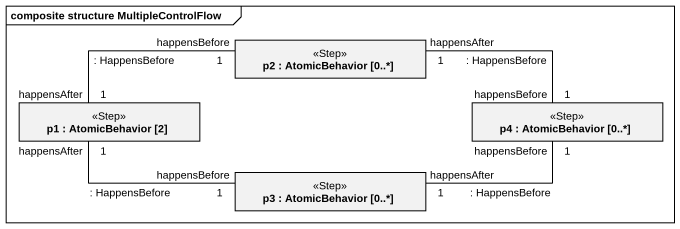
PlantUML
@startuml
mainframe composite structure MultipleControlFlow
rectangle "p2 : AtomicBehavior [0..*]" as p2 <<Step>>
rectangle "p1 : AtomicBehavior [2]" as p1 <<Step>>
rectangle "p4 : AtomicBehavior [0..*]" as p4 <<Step>>
rectangle "p3 : AtomicBehavior [0..*]" as p3 <<Step>>
p2 "happensAfter\n1" -right- "happensBefore\n1" p4 : : HappensBefore
p1 "happensAfter\n1" -right- "happensBefore\n1" p2 : : HappensBefore
p1 "happensAfter\n1" -right- "happensBefore\n1" p3 : : HappensBefore
p3 "happensAfter\n1" -right- "happensBefore\n1" p4 : : HappensBefore
@enduml
